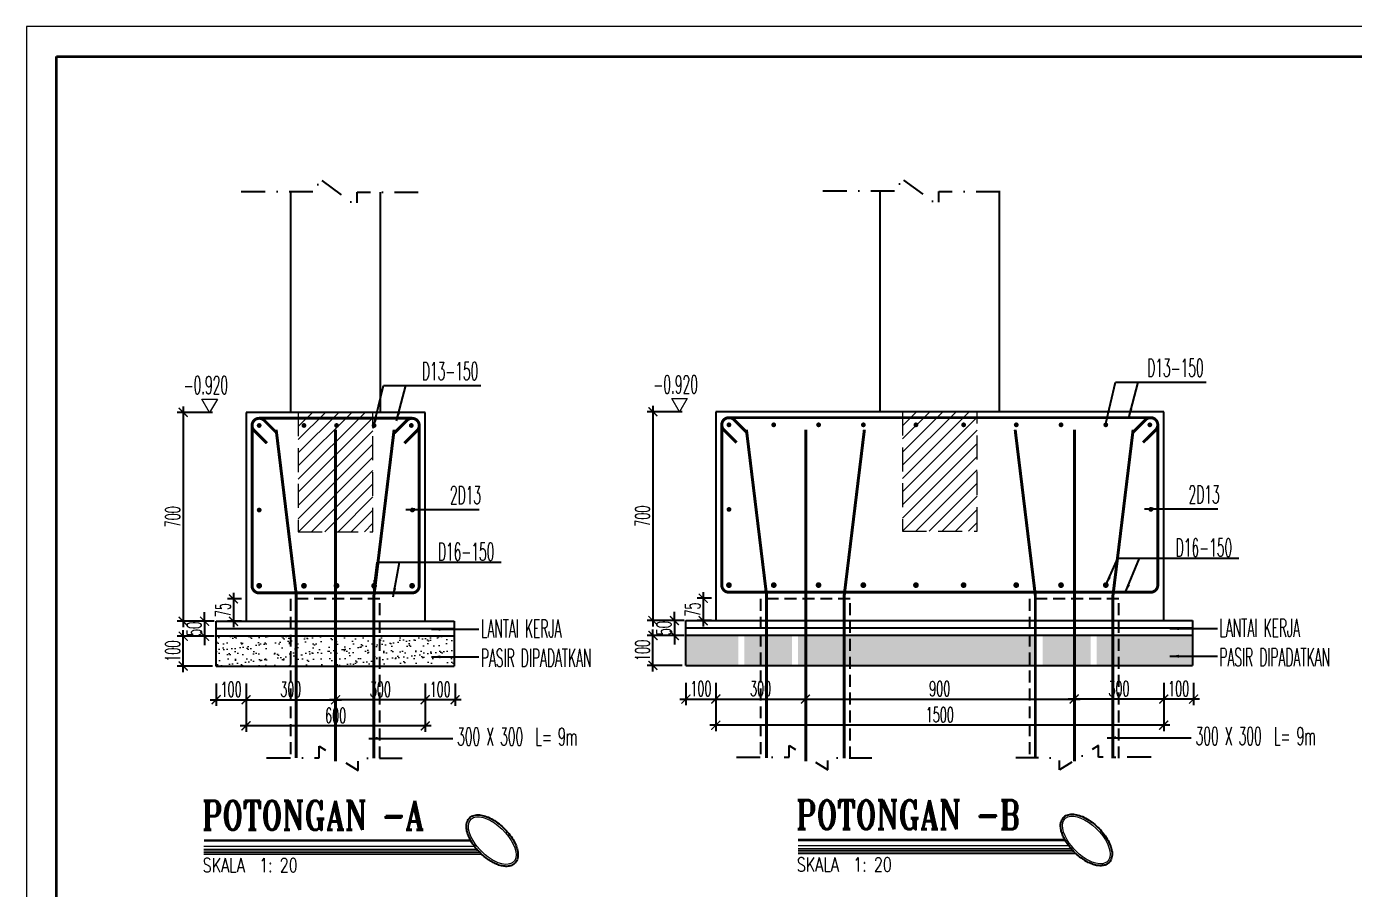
# Model space of a CAD drawing. Header units: inches. Extents: x 266054 to 836293, y -258454 to -102650.
# Drawn here: x 310451 to 332669, y -180482 to -166042 of the extents above; entities that cross this region are included whole.
import ezdxf
from ezdxf.enums import TextEntityAlignment as Align

# ---------------------------------------------------------------- set-up
doc = ezdxf.new("R2010")
doc.units = ezdxf.units.IN
doc.header["$LTSCALE"] = 800
doc.header["$MEASUREMENT"] = 0
doc.linetypes.add('DASHDOT', pattern=[1, 0.5, -0.25, 0, -0.25])
doc.linetypes.add('HIDDEN', pattern=[0.375, 0.25, -0.125])
for name, color, linetype, lineweight in [('BESI', 1, 'Continuous', 13), ('DM', 8, 'Continuous', 5), ('GRS KOP', 1, 'Continuous', 35), ('hacht', 8, 'Continuous', 5), ('HATCH', 8, 'Continuous', 9), ('kop', 7, 'Continuous', 20), ('TX1', 7, 'Continuous', 0)]:
    doc.layers.add(name, color=color, linetype=linetype, lineweight=lineweight)
for name, color, linetype in [('HAT', 8, 'Continuous'), ('kolom', 5, 'Continuous'), ('LOGO', 7, 'Continuous'), ('NOTASI', 230, 'Continuous'), ('pancang', 6, 'Continuous'), ('pondasi', 7, 'Continuous'), ('POT', 15, 'DASHDOT'), ('sloop', 4, 'Continuous'), ('TEXT', 4, 'Continuous'), ('TXT', 7, 'Continuous')]:
    doc.layers.add(name, color=color, linetype=linetype)
doc.styles.add('BARU', font='arial.ttf')
doc.styles.add('ROMAND', font='romant.shx', dxfattribs={"width": 0.75, "height": 300})
doc.styles.add('ROMANS', font='romans.shx', dxfattribs={"width": 0.8, "height": 0.25})
doc.styles.add('ROMANTIC', font='romans.shx', dxfattribs={"width": 0.55, "height": 250})
doc.styles.get("Standard").update_dxf_attribs({"font": 'romans.shx'})
doc.linetypes.add('BATTING', pattern='A,0.0001,-0.1,[134,ltypeshp.shx,S=0.1,R=0,X=-0.1,Y=0],-0.2,[134,ltypeshp.shx,S=0.1,R=180,X=0.1,Y=0],-0.1', length=0.4001)
doc.dimstyles.new('100', dxfattribs={"dimtxt": 350, "dimasz": 150, "dimexe": 100, "dimexo": 100, "dimgap": 50, "dimtad": 1, "dimdec": 0, "dimrnd": 1, "dimtxsty": 'ROMANTIC', "dimblk": 'ARCHTICK', "dimcen": 25, "dimdle": 100, "dimclrd": 16, "dimclre": 16, "dimclrt": 7, "dimadec": 0, "dimazin": 2, "dimtfac": 1, "dimtdec": 0, "dimtix": 1, "dimtmove": 0, "dimatfit": 3, "dimfxl": 0, "dimarcsym": 0})

# ---------------------------------------------------------------- blocks, each defined once
blk = doc.blocks.new('kop')
at = {"layer": 'GRS KOP'}
blk.add_lwpolyline([(1, 54), (83, 54), (83, 1), (1, 1)], close=True, dxfattribs=at)
at = {"layer": 'kop', "color": 7}
for p, q in [((84, 55), (0, 55)), ((0, 55), (0, 0))]:
    blk.add_line(p, q, dxfattribs=at)
at = {"layer": 'kop', "style": 'BARU', "flags": 4}
for p, height in [((73.8, 5.4), 0.35), ((80.303, 5.382), 0.25), ((73.8, 4.9), 0.35), ((80.303, 4.882), 0.25), ((73.8, 4.4), 0.35), ((80.303, 4.382), 0.25)]:
    blk.add_attdef('-', p, '', height=height, dxfattribs=at)
at = {"layer": 'kop', "flags": 4}
for tag, p in [('AR-00', (78.057, 2.648)), ('00', (81.238, 2.647))]:
    blk.add_attdef(tag, text='', height=0.35, dxfattribs=at).set_placement(p, align=Align.MIDDLE)
blk = doc.blocks.new('_ArchTick')
at = {"layer": 'LOGO', "color": 0, "const_width": 0.15}
blk.add_lwpolyline([(-0.5, -0.5), (0.5, 0.5)], dxfattribs=at)
blk = doc.blocks.new('*D15')
at = {"layer": 'Defpoints', "color": 0}
for p in [(321529, -172495), (320940, -175995), (321529, -175995)]:
    blk.add_point(p, dxfattribs=at)
at = {"layer": 'DM', "color": 16, "lineweight": -2}
for p, q in [((320940, -172395), (320940, -176095)), ((321429, -172495), (320840, -172495)), ((321429, -175995), (320840, -175995))]:
    blk.add_line(p, q, dxfattribs=at)
at = {"layer": 'DM', "color": 16, "lineweight": -2, "xscale": 150, "yscale": 150, "zscale": 150}
for p, rotation in [((320940, -172495), 90), ((320940, -175995), 270)]:
    blk.add_blockref('_ArchTick', p, dxfattribs=dict(at, rotation=rotation))
at = {"layer": 'DM', "color": 7, "insert": (320765, -174245), "char_height": 250, "attachment_point": 5, "rotation": 90, "style": 'ROMANTIC'}
blk.add_mtext('700', dxfattribs=at)
blk = doc.blocks.new('*D16')
at = {"layer": 'Defpoints', "color": 0}
for p in [(321992, -176935), (323492, -176935), (323492, -177309, 0)]:
    blk.add_point(p, dxfattribs=at)
at = {"layer": 'DM', "color": 16, "lineweight": -2}
for p, q in [((321992, -177035, 0), (321992, -177409, 0)), ((323492, -177035, 0), (323492, -177409, 0)), ((321892, -177309, 0), (323592, -177309, 0))]:
    blk.add_line(p, q, dxfattribs=at)
at = {"layer": 'DM', "color": 16, "lineweight": -2, "xscale": 150, "yscale": 150, "zscale": 150, "rotation": 180}
blk.add_blockref('_ArchTick', (321992, -177309, 0), dxfattribs=at)
at = {"layer": 'DM', "color": 16, "lineweight": -2, "xscale": 150, "yscale": 150, "zscale": 150}
blk.add_blockref('_ArchTick', (323492, -177309, 0), dxfattribs=at)
at = {"layer": 'DM', "color": 7, "insert": (322742, -177134, 0), "char_height": 250, "attachment_point": 5, "style": 'ROMANTIC'}
blk.add_mtext('300', dxfattribs=at)
blk = doc.blocks.new('*D17')
at = {"layer": 'Defpoints', "color": 0}
for p in [(321992, -177253), (329492, -177253), (321992, -177747)]:
    blk.add_point(p, dxfattribs=at)
at = {"layer": 'DM', "color": 16, "lineweight": -2}
for p, q in [((321992, -177353), (321992, -177847)), ((329492, -177353), (329492, -177847)), ((329592, -177747), (321892, -177747))]:
    blk.add_line(p, q, dxfattribs=at)
at = {"layer": 'DM', "color": 16, "lineweight": -2, "xscale": 150, "yscale": 150, "zscale": 150, "rotation": 180}
blk.add_blockref('_ArchTick', (321992, -177747), dxfattribs=at)
at = {"layer": 'DM', "color": 16, "lineweight": -2, "xscale": 150, "yscale": 150, "zscale": 150}
blk.add_blockref('_ArchTick', (329492, -177747), dxfattribs=at)
at = {"layer": 'DM', "color": 7, "insert": (325742, -177572), "char_height": 250, "attachment_point": 5, "style": 'ROMANTIC'}
blk.add_mtext('1500', dxfattribs=at)
blk = doc.blocks.new('*D18')
at = {"layer": 'Defpoints', "color": 0}
for p in [(321492, -176935), (321992, -176935), (321992, -177309)]:
    blk.add_point(p, dxfattribs=at)
at = {"layer": 'DM', "color": 16, "lineweight": -2}
for p, q in [((321492, -177035), (321492, -177409)), ((321992, -177035), (321992, -177409)), ((321392, -177309), (322092, -177309))]:
    blk.add_line(p, q, dxfattribs=at)
at = {"layer": 'DM', "color": 16, "lineweight": -2, "xscale": 150, "yscale": 150, "zscale": 150, "rotation": 180}
blk.add_blockref('_ArchTick', (321492, -177309), dxfattribs=at)
at = {"layer": 'DM', "color": 16, "lineweight": -2, "xscale": 150, "yscale": 150, "zscale": 150}
blk.add_blockref('_ArchTick', (321992, -177309), dxfattribs=at)
at = {"layer": 'DM', "color": 7, "insert": (321742, -177134), "char_height": 250, "attachment_point": 5, "style": 'ROMANTIC'}
blk.add_mtext('100', dxfattribs=at)
blk = doc.blocks.new('*D19')
at = {"layer": 'Defpoints', "color": 0}
for p in [(321560, -175995), (321298, -176245), (321560, -176245)]:
    blk.add_point(p, dxfattribs=at)
at = {"layer": 'DM', "color": 16, "lineweight": -2}
for p, q in [((321298, -175995), (321298, -175845)), ((321460, -175995), (321198, -175995)), ((321298, -175995), (321298, -176245)), ((321460, -176245), (321198, -176245)), ((321298, -176245), (321298, -176395))]:
    blk.add_line(p, q, dxfattribs=at)
at = {"layer": 'DM', "color": 16, "lineweight": -2, "xscale": 150, "yscale": 150, "zscale": 150}
for p, rotation in [((321298, -175995), 270), ((321298, -176245), 90)]:
    blk.add_blockref('_ArchTick', p, dxfattribs=dict(at, rotation=rotation))
at = {"layer": 'DM', "color": 7, "insert": (321123, -176120), "char_height": 250, "attachment_point": 5, "rotation": 90, "style": 'ROMANTIC'}
blk.add_mtext('50', dxfattribs=at)
blk = doc.blocks.new('*D20')
at = {"layer": 'Defpoints', "color": 0}
for p in [(320940, -176245), (321529, -176245), (321529, -176745)]:
    blk.add_point(p, dxfattribs=at)
at = {"layer": 'DM', "color": 16, "lineweight": -2}
for p, q in [((320940, -176845), (320940, -176145)), ((321429, -176245), (320840, -176245)), ((321429, -176745), (320840, -176745))]:
    blk.add_line(p, q, dxfattribs=at)
at = {"layer": 'DM', "color": 16, "lineweight": -2, "xscale": 150, "yscale": 150, "zscale": 150}
for p, rotation in [((320940, -176245), 90), ((320940, -176745), 270)]:
    blk.add_blockref('_ArchTick', p, dxfattribs=dict(at, rotation=rotation))
at = {"layer": 'DM', "color": 7, "insert": (320765, -176495), "char_height": 250, "attachment_point": 5, "rotation": 90, "style": 'ROMANTIC'}
blk.add_mtext('100', dxfattribs=at)
blk = doc.blocks.new('*D21')
at = {"layer": 'Defpoints', "color": 0}
for p in [(322018, -175620, -7874), (321781, -175995), (322018, -175995, -7874)]:
    blk.add_point(p, dxfattribs=at)
at = {"layer": 'DM', "color": 16, "lineweight": -2}
for p, q in [((321781, -175520), (321781, -176095)), ((321918, -175620), (321681, -175620)), ((321918, -175995), (321681, -175995))]:
    blk.add_line(p, q, dxfattribs=at)
at = {"layer": 'DM', "color": 16, "lineweight": -2, "xscale": 150, "yscale": 150, "zscale": 150}
for p, rotation in [((321781, -175620), 90), ((321781, -175995), 270)]:
    blk.add_blockref('_ArchTick', p, dxfattribs=dict(at, rotation=rotation))
at = {"layer": 'DM', "color": 7, "insert": (321606, -175808), "char_height": 250, "attachment_point": 5, "rotation": 90, "style": 'ROMANTIC'}
blk.add_mtext('75', dxfattribs=at)
blk = doc.blocks.new('*D22')
at = {"layer": 'Defpoints', "color": 0}
for p in [(323492, -176935, 0), (327992, -176935), (327992, -177309)]:
    blk.add_point(p, dxfattribs=at)
at = {"layer": 'DM', "color": 16, "lineweight": -2}
for p, q in [((323492, -177035), (323492, -177409)), ((327992, -177035), (327992, -177409)), ((323392, -177309), (328092, -177309))]:
    blk.add_line(p, q, dxfattribs=at)
at = {"layer": 'DM', "color": 16, "lineweight": -2, "xscale": 150, "yscale": 150, "zscale": 150, "rotation": 180}
blk.add_blockref('_ArchTick', (323492, -177309), dxfattribs=at)
at = {"layer": 'DM', "color": 16, "lineweight": -2, "xscale": 150, "yscale": 150, "zscale": 150}
blk.add_blockref('_ArchTick', (327992, -177309), dxfattribs=at)
at = {"layer": 'DM', "color": 7, "insert": (325742, -177134), "char_height": 250, "attachment_point": 5, "style": 'ROMANTIC'}
blk.add_mtext('900', dxfattribs=at)
blk = doc.blocks.new('*D23')
at = {"layer": 'Defpoints', "color": 0}
for p in [(327992, -176935), (329492, -176935), (327992, -177309)]:
    blk.add_point(p, dxfattribs=at)
at = {"layer": 'DM', "color": 16, "lineweight": -2}
for p, q in [((327992, -177035), (327992, -177409)), ((329492, -177035), (329492, -177409)), ((329592, -177309), (327892, -177309))]:
    blk.add_line(p, q, dxfattribs=at)
at = {"layer": 'DM', "color": 16, "lineweight": -2, "xscale": 150, "yscale": 150, "zscale": 150, "rotation": 180}
blk.add_blockref('_ArchTick', (327992, -177309), dxfattribs=at)
at = {"layer": 'DM', "color": 16, "lineweight": -2, "xscale": 150, "yscale": 150, "zscale": 150}
blk.add_blockref('_ArchTick', (329492, -177309), dxfattribs=at)
at = {"layer": 'DM', "color": 7, "insert": (328742, -177134), "char_height": 250, "attachment_point": 5, "style": 'ROMANTIC'}
blk.add_mtext('300', dxfattribs=at)
blk = doc.blocks.new('*D24')
at = {"layer": 'Defpoints', "color": 0}
for p in [(329492, -176935), (329992, -176935), (329492, -177309)]:
    blk.add_point(p, dxfattribs=at)
at = {"layer": 'DM', "color": 16, "lineweight": -2}
for p, q in [((329492, -177035), (329492, -177409)), ((329992, -177035), (329992, -177409)), ((330092, -177309), (329392, -177309))]:
    blk.add_line(p, q, dxfattribs=at)
at = {"layer": 'DM', "color": 16, "lineweight": -2, "xscale": 150, "yscale": 150, "zscale": 150, "rotation": 180}
blk.add_blockref('_ArchTick', (329492, -177309), dxfattribs=at)
at = {"layer": 'DM', "color": 16, "lineweight": -2, "xscale": 150, "yscale": 150, "zscale": 150}
blk.add_blockref('_ArchTick', (329992, -177309), dxfattribs=at)
at = {"layer": 'DM', "color": 7, "insert": (329742, -177134), "char_height": 250, "attachment_point": 5, "style": 'ROMANTIC'}
blk.add_mtext('100', dxfattribs=at)
blk = doc.blocks.new('*D31')
at = {"layer": 'Defpoints', "color": 0}
for p in [(313662, -172506), (313074, -176006), (313662, -176006)]:
    blk.add_point(p, dxfattribs=at)
at = {"layer": 'DM', "color": 16, "lineweight": -2}
for p, q in [((313074, -172406), (313074, -176106)), ((313562, -172506), (312974, -172506)), ((313562, -176006), (312974, -176006))]:
    blk.add_line(p, q, dxfattribs=at)
at = {"layer": 'DM', "color": 16, "lineweight": -2, "xscale": 150, "yscale": 150, "zscale": 150}
for p, rotation in [((313074, -172506), 90), ((313074, -176006), 270)]:
    blk.add_blockref('_ArchTick', p, dxfattribs=dict(at, rotation=rotation))
at = {"layer": 'DM', "color": 7, "insert": (312899, -174256), "char_height": 250, "attachment_point": 5, "rotation": 90, "style": 'ROMANTIC'}
blk.add_mtext('700', dxfattribs=at)
blk = doc.blocks.new('*D32')
at = {"layer": 'Defpoints', "color": 0}
for p in [(314126, -176946), (315626, -176946), (315626, -177320)]:
    blk.add_point(p, dxfattribs=at)
at = {"layer": 'DM', "color": 16, "lineweight": -2}
for p, q in [((314126, -177046), (314126, -177420)), ((315626, -177046), (315626, -177420)), ((314026, -177320), (315726, -177320))]:
    blk.add_line(p, q, dxfattribs=at)
at = {"layer": 'DM', "color": 16, "lineweight": -2, "xscale": 150, "yscale": 150, "zscale": 150, "rotation": 180}
blk.add_blockref('_ArchTick', (314126, -177320), dxfattribs=at)
at = {"layer": 'DM', "color": 16, "lineweight": -2, "xscale": 150, "yscale": 150, "zscale": 150}
blk.add_blockref('_ArchTick', (315626, -177320), dxfattribs=at)
at = {"layer": 'DM', "color": 7, "insert": (314876, -177145), "char_height": 250, "attachment_point": 5, "style": 'ROMANTIC'}
blk.add_mtext('300', dxfattribs=at)
blk = doc.blocks.new('*D33')
at = {"layer": 'Defpoints', "color": 0}
for p in [(314126, -177264), (317126, -177264), (314126, -177758)]:
    blk.add_point(p, dxfattribs=at)
at = {"layer": 'DM', "color": 16, "lineweight": -2}
for p, q in [((314126, -177364), (314126, -177858)), ((317126, -177364), (317126, -177858)), ((317226, -177758), (314026, -177758))]:
    blk.add_line(p, q, dxfattribs=at)
at = {"layer": 'DM', "color": 16, "lineweight": -2, "xscale": 150, "yscale": 150, "zscale": 150, "rotation": 180}
blk.add_blockref('_ArchTick', (314126, -177758), dxfattribs=at)
at = {"layer": 'DM', "color": 16, "lineweight": -2, "xscale": 150, "yscale": 150, "zscale": 150}
blk.add_blockref('_ArchTick', (317126, -177758), dxfattribs=at)
at = {"layer": 'DM', "color": 7, "insert": (315626, -177583), "char_height": 250, "attachment_point": 5, "style": 'ROMANTIC'}
blk.add_mtext('600', dxfattribs=at)
blk = doc.blocks.new('*D34')
at = {"layer": 'Defpoints', "color": 0}
for p in [(313626, -176946), (314126, -176946), (314126, -177320)]:
    blk.add_point(p, dxfattribs=at)
at = {"layer": 'DM', "color": 16, "lineweight": -2}
for p, q in [((313626, -177046), (313626, -177420)), ((314126, -177046), (314126, -177420)), ((313526, -177320), (314226, -177320))]:
    blk.add_line(p, q, dxfattribs=at)
at = {"layer": 'DM', "color": 16, "lineweight": -2, "xscale": 150, "yscale": 150, "zscale": 150, "rotation": 180}
blk.add_blockref('_ArchTick', (313626, -177320), dxfattribs=at)
at = {"layer": 'DM', "color": 16, "lineweight": -2, "xscale": 150, "yscale": 150, "zscale": 150}
blk.add_blockref('_ArchTick', (314126, -177320), dxfattribs=at)
at = {"layer": 'DM', "color": 7, "insert": (313876, -177145), "char_height": 250, "attachment_point": 5, "style": 'ROMANTIC'}
blk.add_mtext('100', dxfattribs=at)
blk = doc.blocks.new('*D35')
at = {"layer": 'Defpoints', "color": 0}
for p in [(313693, -176006), (313432, -176256), (313693, -176256)]:
    blk.add_point(p, dxfattribs=at)
at = {"layer": 'DM', "color": 16, "lineweight": -2}
for p, q in [((313432, -176006), (313432, -175856)), ((313593, -176006), (313332, -176006)), ((313432, -176006), (313432, -176256)), ((313593, -176256), (313332, -176256)), ((313432, -176256), (313432, -176406))]:
    blk.add_line(p, q, dxfattribs=at)
at = {"layer": 'DM', "color": 16, "lineweight": -2, "xscale": 150, "yscale": 150, "zscale": 150}
for p, rotation in [((313432, -176006), 270), ((313432, -176256), 90)]:
    blk.add_blockref('_ArchTick', p, dxfattribs=dict(at, rotation=rotation))
at = {"layer": 'DM', "color": 7, "insert": (313257, -176131), "char_height": 250, "attachment_point": 5, "rotation": 90, "style": 'ROMANTIC'}
blk.add_mtext('50', dxfattribs=at)
blk = doc.blocks.new('*D36')
at = {"layer": 'Defpoints', "color": 0}
for p in [(313074, -176256), (313662, -176256), (313662, -176756)]:
    blk.add_point(p, dxfattribs=at)
at = {"layer": 'DM', "color": 16, "lineweight": -2}
for p, q in [((313074, -176856), (313074, -176156)), ((313562, -176256), (312974, -176256)), ((313562, -176756), (312974, -176756))]:
    blk.add_line(p, q, dxfattribs=at)
at = {"layer": 'DM', "color": 16, "lineweight": -2, "xscale": 150, "yscale": 150, "zscale": 150}
for p, rotation in [((313074, -176256), 90), ((313074, -176756), 270)]:
    blk.add_blockref('_ArchTick', p, dxfattribs=dict(at, rotation=rotation))
at = {"layer": 'DM', "color": 7, "insert": (312899, -176506), "char_height": 250, "attachment_point": 5, "rotation": 90, "style": 'ROMANTIC'}
blk.add_mtext('100', dxfattribs=at)
blk = doc.blocks.new('*D37')
at = {"layer": 'Defpoints', "color": 0}
for p in [(314152, -175631, -7874), (313915, -176006), (314152, -176006, -7874)]:
    blk.add_point(p, dxfattribs=at)
at = {"layer": 'DM', "color": 16, "lineweight": -2}
for p, q in [((314052, -175631), (313815, -175631)), ((313915, -175531), (313915, -176106)), ((314052, -176006), (313815, -176006))]:
    blk.add_line(p, q, dxfattribs=at)
at = {"layer": 'DM', "color": 16, "lineweight": -2, "xscale": 150, "yscale": 150, "zscale": 150}
for p, rotation in [((313915, -175631), 90), ((313915, -176006), 270)]:
    blk.add_blockref('_ArchTick', p, dxfattribs=dict(at, rotation=rotation))
at = {"layer": 'DM', "color": 7, "insert": (313740, -175818), "char_height": 250, "attachment_point": 5, "rotation": 90, "style": 'ROMANTIC'}
blk.add_mtext('75', dxfattribs=at)
blk = doc.blocks.new('*D38')
at = {"layer": 'Defpoints', "color": 0}
for p in [(315626, -176946), (317126, -176946), (315626, -177320)]:
    blk.add_point(p, dxfattribs=at)
at = {"layer": 'DM', "color": 16, "lineweight": -2}
for p, q in [((315626, -177046), (315626, -177420)), ((317126, -177046), (317126, -177420)), ((317226, -177320), (315526, -177320))]:
    blk.add_line(p, q, dxfattribs=at)
at = {"layer": 'DM', "color": 16, "lineweight": -2, "xscale": 150, "yscale": 150, "zscale": 150, "rotation": 180}
blk.add_blockref('_ArchTick', (315626, -177320), dxfattribs=at)
at = {"layer": 'DM', "color": 16, "lineweight": -2, "xscale": 150, "yscale": 150, "zscale": 150}
blk.add_blockref('_ArchTick', (317126, -177320), dxfattribs=at)
at = {"layer": 'DM', "color": 7, "insert": (316376, -177145), "char_height": 250, "attachment_point": 5, "style": 'ROMANTIC'}
blk.add_mtext('300', dxfattribs=at)
blk = doc.blocks.new('*D39')
at = {"layer": 'Defpoints', "color": 0}
for p in [(317126, -176946), (317626, -176946), (317126, -177320)]:
    blk.add_point(p, dxfattribs=at)
at = {"layer": 'DM', "color": 16, "lineweight": -2}
for p, q in [((317126, -177046), (317126, -177420)), ((317626, -177046), (317626, -177420)), ((317726, -177320), (317026, -177320))]:
    blk.add_line(p, q, dxfattribs=at)
at = {"layer": 'DM', "color": 16, "lineweight": -2, "xscale": 150, "yscale": 150, "zscale": 150, "rotation": 180}
blk.add_blockref('_ArchTick', (317126, -177320), dxfattribs=at)
at = {"layer": 'DM', "color": 16, "lineweight": -2, "xscale": 150, "yscale": 150, "zscale": 150}
blk.add_blockref('_ArchTick', (317626, -177320), dxfattribs=at)
at = {"layer": 'DM', "color": 7, "insert": (317376, -177145), "char_height": 250, "attachment_point": 5, "style": 'ROMANTIC'}
blk.add_mtext('100', dxfattribs=at)

msp = doc.modelspace()

# ---------------------------------------------------------------- hatches: boundary and pattern name
at = {"layer": 'DM'}
h = msp.add_hatch(dxfattribs=at)
h.set_pattern_fill('AR-SAND', color=256, scale=100, style=0)
h.set_pattern_definition([(37.5, (317492.6, -176505.87), (-6.2993, 192.6824), [0, -152, 0, -170, 0, -162.5]), (7.5, (317492.6, -176505.87), (176.978, 282.215), [0, -82, 0, -137, 0, -52.5]), (327.5, (317369.6, -176505.87), (311.414, 0.566), [0, -50, 0, -180, 0, -235]), (317.5, (317369.6, -176505.87), (300.613, 87.768), [0, -25, 0, -118, 0, -135])])
h.paths.add_polyline_path([(314601.2, -176755.9), (315001.2, -176755.9), (315001.2, -176255.9), (314601.2, -176255.9)])
h.paths.add_polyline_path([(315001.2, -176755.9), (315401.2, -176755.9), (315401.2, -176255.9), (315001.2, -176255.9)])
h.paths.add_polyline_path([(313626.2, -176255.9), (313626.2, -176755.9), (314501.2, -176755.9), (314501.2, -176255.9)])
h.paths.add_polyline_path([(317609, -176755.9), (317609, -176255.9), (315501.2, -176255.9), (315501.2, -176755.9)])
h = msp.add_hatch(dxfattribs=at)
h.set_pattern_fill('AR-SAND', color=256, scale=100, style=0)
h.set_pattern_definition([(37.5, (325358.78, -176495.03), (-6.2993, 192.6824), [0, -152, 0, -170, 0, -162.5]), (7.5, (325358.78, -176495.03), (176.978, 282.215), [0, -82, 0, -137, 0, -52.5]), (327.5, (325235.78, -176495.03), (311.414, 0.566), [0, -50, 0, -180, 0, -235]), (317.5, (325235.78, -176495.03), (300.613, 87.768), [0, -25, 0, -118, 0, -135])])
h.paths.add_polyline_path([(322467.4, -176745), (322867.4, -176745), (322867.4, -176245), (322467.4, -176245)])
h.paths.add_polyline_path([(322867.4, -176745), (323267.4, -176745), (323267.4, -176245), (322867.4, -176245)])
h.paths.add_polyline_path([(323367.4, -176245), (323367.4, -176745), (327367.4, -176745), (327367.4, -176245)])
h.paths.add_polyline_path([(327467.4, -176745), (327867.4, -176745), (327867.4, -176245), (327467.4, -176245)])
h.paths.add_polyline_path([(327867.4, -176745), (328267.4, -176745), (328267.4, -176245), (327867.4, -176245)])
h.paths.add_polyline_path([(321492.4, -176245), (321492.4, -176745), (322367.4, -176745), (322367.4, -176245)])
h.paths.add_polyline_path([(329975.2, -176745), (329975.2, -176245), (328367.4, -176245), (328367.4, -176745)])
at = {"layer": 'hacht', "ltscale": 5}
h = msp.add_hatch(dxfattribs=at)
h.set_pattern_fill('ANSI31', color=256, scale=1250, style=0)
h.set_pattern_definition([(45, (-43166.83, -31293.8), (-110.485435, 110.485435), [])])
h.paths.add_polyline_path([(316251.2, -172505.9), (315001.2, -172505.9), (315001.2, -174505.9), (316251.2, -174505.9)])
h = msp.add_hatch(dxfattribs=at)
h.set_pattern_fill('ANSI31', color=256, scale=1250, style=0)
h.set_pattern_definition([(45, (-33050.66, -31282.96), (-110.485435, 110.485435), [])])
h.paths.add_polyline_path([(326367.4, -172495), (325117.4, -172495), (325117.4, -174495), (326367.4, -174495)])

# ---------------------------------------------------------------- linework, layer by layer
at = {"ltscale": 100, "const_width": 40.5, "elevation": 0}
msp.add_lwpolyline([(313422.1, -179680.4), (317890.2, -179680.4)], dxfattribs=at)
at = {"ltscale": 100, "const_width": 40.5}
msp.add_lwpolyline([(323370.6, -179669.6), (327838.7, -179669.6)], dxfattribs=at)
at = {"layer": 'BESI', "const_width": 50}
for points in [[(316609.2, -172853.2), (316821.3, -172641, -0.6681786), (317026.2, -172725.9), (317026.2, -175410.9, -0.4142136), (316906.2, -175530.9), (314346.2, -175530.9, -0.4142136), (314226.2, -175410.9), (314226.2, -172725.9, -0.6681786), (314431, -172641), (314643.2, -172853.2)], [(314473.5, -173022.9), (314261.3, -172810.7, -0.6681786), (314346.2, -172605.9), (316906.2, -172605.9, -0.6681786), (316991, -172810.7), (316778.9, -173022.9)]]:
    msp.add_lwpolyline(points, format="xyb", dxfattribs=at)
at = {"layer": 'BESI', "const_width": 50, "elevation": 0}
for points in [[(328975.4, -172842.3), (329187.5, -172630.2, -0.6681786), (329392.4, -172715), (329392.4, -175400, -0.4142136), (329272.4, -175520), (322212.4, -175520, -0.4142136), (322092.4, -175400), (322092.4, -172715, -0.6681786), (322297.2, -172630.2), (322509.3, -172842.3)], [(322339.6, -173012), (322127.5, -172799.9, -0.6681786), (322212.4, -172595), (329272.4, -172595, -0.6681786), (329357.2, -172799.9), (329145.1, -173012)]]:
    msp.add_lwpolyline(points, format="xyb", dxfattribs=at)
at = {"layer": 'BESI'}
for points, const_width in [([(314326.2, -172725.9, 1), (314366.2, -172725.9, 1)], 40), ([(314326.2, -172725.9, -1), (314366.2, -172725.9, -1)], 40), ([(314326.2, -172725.9, -1), (314366.2, -172725.9, -1)], 40), ([(315076.2, -172725.9, -1), (315116.2, -172725.9, -1)], 40), ([(315621.5, -172725.9, -1), (315661.5, -172725.9, -1)], 40), ([(316250.6, -172725.9, -1), (316290.6, -172725.9, -1)], 40), ([(316873.3, -172725.9, -1), (316913.3, -172725.9, -1)], 40), ([(314326.2, -174142.8, 1), (314366.2, -174142.8, 1)], 40), ([(314322.2, -175410.9, 1), (314370.2, -175410.9, 1)], 48), ([(315072.2, -175410.9, 1), (315120.2, -175410.9, 1)], 48), ([(315617.5, -175410.9, 1), (315665.5, -175410.9, 1)], 48), ([(316246.6, -175410.9, 1), (316294.6, -175410.9, 1)], 48), ([(316930.2, -175410.9, -1), (316882.2, -175410.9, -1)], 48)]:
    msp.add_lwpolyline(points, format="xyb", close=True, dxfattribs=dict(at, const_width=const_width))
at = {"layer": 'BESI', "const_width": 50}
for points, elevation in [([(314968, -178293.7), (314968, -175571.7), (314630.2, -172796.1)], 7874.3), ([(315626.2, -178077.6), (315626.2, -172796.1)], 0), ([(315626.2, -178352.1), (315626.2, -172799)], 0), ([(316268, -178301.6), (316268, -175571.7), (316605.7, -172796.1)], 7874.3), ([(322842.4, -178293.7), (322842.4, -175571.7), (322504.6, -172796.1)], 7874.3), ([(323500.6, -178077.6), (323500.6, -172796.1)], 0), ([(323500.6, -178352.1), (323500.6, -172799)], 0), ([(324142.4, -178301.6), (324142.4, -175571.7), (324480.1, -172796.1)], 7874.3), ([(327342.4, -178293.7), (327342.4, -175571.7), (327004.6, -172796.1)], 7874.3), ([(328000.6, -178077.6), (328000.6, -172796.1)], 0), ([(328000.6, -178352.1), (328000.6, -172799)], 0), ([(328642.4, -178301.6), (328642.4, -175571.7), (328980.1, -172796.1)], 7874.3)]:
    msp.add_lwpolyline(points, dxfattribs=dict(at, elevation=elevation))
at = {"layer": 'BESI', "elevation": 0}
for points, const_width in [([(322192.4, -172715, 1), (322232.4, -172715, 1)], 40), ([(322192.4, -172715, -1), (322232.4, -172715, -1)], 40), ([(322192.4, -172715, -1), (322232.4, -172715, -1)], 40), ([(322942.4, -172715, -1), (322982.4, -172715, -1)], 40), ([(323692.4, -172715, -1), (323732.4, -172715, -1)], 40), ([(324442.4, -172715, -1), (324482.4, -172715, -1)], 40), ([(325323.2, -172715, -1), (325363.2, -172715, -1)], 40), ([(326161.5, -172715, 1), (326121.5, -172715, 1)], 40), ([(327042.4, -172715, 1), (327002.4, -172715, 1)], 40), ([(327792.4, -172715, 1), (327752.4, -172715, 1)], 40), ([(328542.4, -172715, 1), (328502.4, -172715, 1)], 40), ([(329239.4, -172715, -1), (329279.4, -172715, -1)], 40), ([(316930.1, -174142.8, -1), (316890.1, -174142.8, -1)], 40), ([(322192.4, -174132, 1), (322232.4, -174132, 1)], 40), ([(329296.3, -174132, -1), (329256.3, -174132, -1)], 40), ([(322188.4, -175400, 1), (322236.4, -175400, 1)], 48), ([(322938.4, -175400, 1), (322986.4, -175400, 1)], 48), ([(323688.4, -175400, 1), (323736.4, -175400, 1)], 48), ([(324438.4, -175400, 1), (324486.4, -175400, 1)], 48), ([(325319.2, -175400, 1), (325367.2, -175400, 1)], 48), ([(326165.5, -175400, -1), (326117.5, -175400, -1)], 48), ([(327046.4, -175400, -1), (326998.4, -175400, -1)], 48), ([(327796.4, -175400, -1), (327748.4, -175400, -1)], 48), ([(328546.4, -175400, -1), (328498.4, -175400, -1)], 48)]:
    msp.add_lwpolyline(points, format="xyb", close=True, dxfattribs=dict(at, const_width=const_width))
at = {"layer": 'DM', "elevation": 0}
for points in [[(313517, -172505.9), (313388.1, -172282.7), (313645.8, -172282.7)], [(321383.1, -172495), (321254.3, -172271.8), (321512, -172271.8)]]:
    msp.add_lwpolyline(points, close=True, dxfattribs=at)
at = {"layer": 'hacht', "ltscale": 2}
for p, q in [((313422.1, -179771.7), (317949.8, -179771.7)), ((313422.1, -179825.7), (317993, -179825.7)), ((313422.1, -179852.7), (318017, -179852.7)), ((313422.1, -179879.7), (318042.9, -179879.7)), ((313422.1, -179906.7), (318070.7, -179906.7)), ((323370.6, -179760.8), (327898.3, -179760.8)), ((323370.6, -179814.8), (327941.5, -179814.8)), ((323370.6, -179841.8), (327965.5, -179841.8)), ((323370.6, -179868.8), (327991.3, -179868.8)), ((323370.6, -179895.8), (328019.1, -179895.8))]:
    msp.add_line(p, q, dxfattribs=at)
at = {"layer": 'hacht', "linetype": 'HIDDEN', "ltscale": 2}
for points, elevation in [([(315001.2, -174505.9), (316251.2, -174505.9), (316251.2, -172505.9), (315001.2, -172505.9)], 0), ([(325117.4, -174495), (326367.4, -174495), (326367.4, -172495), (325117.4, -172495)], 7874.3)]:
    msp.add_lwpolyline(points, close=True, dxfattribs=dict(at, elevation=elevation))
at = {"layer": 'hacht', "ltscale": 2, "extrusion": (0, 0, -1)}
for centre, start_param, end_param in [((318248.1, -179680.4), -1.1047225, 4.1652534), ((328196.6, -179669.6), -1.1047225, 4.1652534), ((318248.1, -179680.4), 4.1652534, 5.1784628), ((328196.6, -179669.6), 4.1652534, 5.1784628)]:
    msp.add_ellipse(centre, major_axis=(-356.6, 356.6), ratio=0.5030364, start_param=start_param, end_param=end_param, dxfattribs=at)
at = {"layer": 'HAT', "linetype": 'BATTING', "ltscale": 0.4}
for p, q in [((317609, -176130.9), (313626.2, -176130.9)), ((329975.2, -176120), (321492.4, -176120))]:
    msp.add_line(p, q, dxfattribs=at)
at = {"layer": 'HATCH', "ltscale": 0.1}
for p, q in [((315626.2, -176927.6), (315626.2, -175791)), ((323500.6, -176927.6), (323500.6, -175791)), ((328000.6, -176927.6), (328000.6, -175791))]:
    msp.add_line(p, q, dxfattribs=at)
at = {"layer": 'kolom'}
for p, q in [((314876.2, -172505.9), (314876.2, -168809)), ((316376.2, -172505.9), (316376.2, -168816.9)), ((324742.4, -172495, 7874.3), (324742.4, -168798.2, 7874.3)), ((326742.4, -172495, 7874.3), (326742.4, -168806.1, 7874.3))]:
    msp.add_line(p, q, dxfattribs=at)
at = {"layer": 'NOTASI', "ltscale": 2}
for points, knots in [([(317909.4, -179712.7), (317881.6, -179665.2), (317873.7, -179649.9), (317853.4, -179607.2), (317842.7, -179579.9), (317826.5, -179526.5), (317821, -179500.5), (317815.7, -179450.5), (317816, -179426.6), (317821.5, -179389.6), (317824.9, -179375.9), (317834.4, -179349.8), (317840.6, -179337.5), (317855.5, -179315), (317864.2, -179304.7), (317884.2, -179286.6), (317895.3, -179278.8), (317919.3, -179265.9), (317932.2, -179260.8), (317959.3, -179253.3), (317973.6, -179250.9), (318003.1, -179248.5), (318018.4, -179248.6), (318065.2, -179252.2), (318098, -179259.2), (318165.5, -179281.3), (318200.2, -179296.5), (318269.9, -179334), (318304.8, -179356.4), (318372.8, -179406.8), (318406, -179435), (318468.6, -179495.5), (318498.1, -179527.8), (318551.8, -179594.7), (318575.9, -179629.3), (318617.3, -179698.9), (318634.6, -179733.8), (318661.3, -179802.3), (318670.7, -179835.8), (318679.2, -179890.8), (318680.4, -179913), (318678.3, -179950.6), (318675.9, -179966.3), (318667.9, -179996.2), (318662.3, -180010.3), (318649.1, -180034), (318642.2, -180043.9), (318632.1, -180055.2), (318629.9, -180057.6), (318627.6, -180059.9), (318620.3, -180067.2), (318612.3, -180073.8), (318595, -180085.5), (318585.8, -180090.5), (318566.3, -180098.9), (318556.1, -180102.4), (318535, -180107.7), (318524, -180109.5), (318489.7, -180113), (318465.3, -180112.2), (318414.7, -180104.9), (318388.4, -180098.5), (318334.6, -180080.5), (318307.1, -180069), (318269.1, -180049.8), (318258.6, -180044.2), (318248.1, -180038.3)], [2.0767628, 2.0767628, 2.0767628, 2.0767628, 2.1866625, 2.1866625, 2.3862146, 2.3862146, 2.5857668, 2.5857668, 2.785319, 2.785319, 2.9121138, 2.9121138, 3.0389086, 3.0389086, 3.1657034, 3.1657034, 3.2924983, 3.2924983, 3.4192931, 3.4192931, 3.5460879, 3.5460879, 3.6728828, 3.6728828, 3.9239312, 3.9239312, 4.1749796, 4.1749796, 4.426028, 4.426028, 4.6770765, 4.6770765, 4.9281249, 4.9281249, 5.1791733, 5.1791733, 5.4302217, 5.4302217, 5.6812701, 5.6812701, 5.861619, 5.861619, 6.0007077, 6.0007077, 6.1397964, 6.1397964, 6.2527106, 6.2527106, 6.2831853, 6.2831853, 6.2831853, 6.3808586, 6.3808586, 6.4785319, 6.4785319, 6.5762052, 6.5762052, 6.6738784, 6.6738784, 6.8734306, 6.8734306, 7.0729827, 7.0729827, 7.2725349, 7.2725349, 7.3480161, 7.3480161, 7.3480161, 7.3480161]), ([(327857.9, -179701.9), (327830.1, -179654.3), (327822.2, -179639.1), (327801.9, -179596.3), (327791.2, -179569), (327775, -179515.7), (327769.5, -179489.7), (327764.2, -179439.7), (327764.5, -179415.7), (327770, -179378.8), (327773.4, -179365), (327782.9, -179339), (327789.1, -179326.7), (327804, -179304.1), (327812.7, -179293.8), (327832.6, -179275.7), (327843.8, -179268), (327867.8, -179255.1), (327880.7, -179250), (327907.8, -179242.5), (327922.1, -179240.1), (327951.6, -179237.7), (327966.9, -179237.7), (328013.7, -179241.4), (328046.5, -179248.4), (328114, -179270.5), (328148.7, -179285.7), (328218.4, -179323.2), (328253.2, -179345.5), (328321.3, -179396), (328354.5, -179424.2), (328417.1, -179484.6), (328446.6, -179517), (328500.3, -179583.9), (328524.4, -179618.5), (328565.8, -179688), (328583.1, -179723), (328609.8, -179791.5), (328619.2, -179825), (328627.7, -179879.9), (328628.9, -179902.2), (328626.8, -179939.7), (328624.4, -179955.5), (328616.3, -179985.3), (328610.7, -179999.5), (328597.6, -180023.1), (328590.7, -180033), (328580.6, -180044.4), (328578.4, -180046.8), (328576.1, -180049), (328568.8, -180056.4), (328560.7, -180063), (328543.5, -180074.6), (328534.2, -180079.6), (328514.8, -180088.1), (328504.6, -180091.5), (328483.5, -180096.8), (328472.5, -180098.7), (328438.2, -180102.1), (328413.8, -180101.3), (328363.1, -180094.1), (328336.9, -180087.7), (328283.1, -180069.7), (328255.6, -180058.1), (328217.6, -180039), (328207.1, -180033.4), (328196.6, -180027.5)], [2.0767628, 2.0767628, 2.0767628, 2.0767628, 2.1866625, 2.1866625, 2.3862146, 2.3862146, 2.5857668, 2.5857668, 2.785319, 2.785319, 2.9121138, 2.9121138, 3.0389086, 3.0389086, 3.1657034, 3.1657034, 3.2924983, 3.2924983, 3.4192931, 3.4192931, 3.5460879, 3.5460879, 3.6728828, 3.6728828, 3.9239312, 3.9239312, 4.1749796, 4.1749796, 4.426028, 4.426028, 4.6770765, 4.6770765, 4.9281249, 4.9281249, 5.1791733, 5.1791733, 5.4302217, 5.4302217, 5.6812701, 5.6812701, 5.861619, 5.861619, 6.0007077, 6.0007077, 6.1397964, 6.1397964, 6.2527106, 6.2527106, 6.2831853, 6.2831853, 6.2831853, 6.3808586, 6.3808586, 6.4785319, 6.4785319, 6.5762052, 6.5762052, 6.6738784, 6.6738784, 6.8734306, 6.8734306, 7.0729827, 7.0729827, 7.2725349, 7.2725349, 7.3480161, 7.3480161, 7.3480161, 7.3480161]), ([(318248.1, -180038.3), (318209.4, -180015.1), (318203, -180011), (318169.2, -179988.5), (318142, -179968.3), (318089.4, -179924.5), (318063.8, -179901), (318015.3, -179851.6), (317992.3, -179825.7), (317949.7, -179772.5), (317930.1, -179745.2), (317911.5, -179716), (317910.5, -179714.4), (317909.4, -179712.7)], [1.14260602, 1.14260602, 1.14260602, 1.14260602, 1.18890174, 1.18890174, 1.38845389, 1.38845389, 1.58800604, 1.58800604, 1.78755819, 1.78755819, 1.98711034, 1.98711034, 1.99898545, 1.99898545, 1.99898545, 1.99898545]), ([(328196.6, -180027.5), (328157.9, -180004.2), (328151.5, -180000.1), (328117.7, -179977.7), (328090.5, -179957.4), (328037.8, -179913.7), (328012.3, -179890.2), (327963.8, -179840.8), (327940.8, -179814.9), (327898.2, -179761.7), (327878.6, -179734.4), (327860, -179705.2), (327859, -179703.5), (327857.9, -179701.9)], [1.14260602, 1.14260602, 1.14260602, 1.14260602, 1.18890174, 1.18890174, 1.38845389, 1.38845389, 1.58800604, 1.58800604, 1.78755819, 1.78755819, 1.98711034, 1.98711034, 1.99898545, 1.99898545, 1.99898545, 1.99898545])]:
    msp.add_open_spline(points, degree=3, knots=knots, dxfattribs=at)
at = {"layer": 'pancang', "linetype": 'HIDDEN'}
for p, q in [((316368, -175630.9, 7874.3), (314868, -175630.9, 7874.3)), ((314868, -175630.9, 7874.3), (314868, -178293.7, 7874.3)), ((316368, -178301.6, 7874.3), (316368, -175630.9, 7874.3)), ((324242.4, -175630.9, 7874.3), (322742.4, -175630.9, 7874.3)), ((322742.4, -175630.9, 7874.3), (322742.4, -178293.7, 7874.3)), ((324242.4, -178301.6, 7874.3), (324242.4, -175630.9, 7874.3)), ((328742.4, -175630.9, 7874.3), (327242.4, -175630.9, 7874.3)), ((327242.4, -175630.9, 7874.3), (327242.4, -178293.7, 7874.3)), ((328742.4, -178301.6, 7874.3), (328742.4, -175630.9, 7874.3))]:
    msp.add_line(p, q, dxfattribs=at)
at = {"layer": 'pondasi'}
for p, q in [((314126.2, -172505.9), (314126.2, -176005.9)), ((317126.2, -172505.9), (314126.2, -172505.9)), ((317126.2, -176005.9), (317126.2, -172505.9)), ((321992.4, -172495), (321992.4, -175995)), ((329492.4, -172495), (321992.4, -172495)), ((329492.4, -175995), (329492.4, -172495)), ((313626.2, -176005.9), (317609, -176005.9)), ((313626.2, -176755.9), (313626.2, -176005.9)), ((317609, -176005.9), (317609, -176755.9)), ((321492.4, -175995), (329975.2, -175995)), ((321492.4, -176745), (321492.4, -175995)), ((329975.2, -175995), (329975.2, -176745)), ((317609, -176255.9), (313626.2, -176255.9)), ((329975.2, -176245), (321492.4, -176245)), ((313626.2, -176755.9), (317609, -176755.9)), ((321492.4, -176745), (329975.2, -176745))]:
    msp.add_line(p, q, dxfattribs=at)
at = {"layer": 'POT', "linetype": 'DASHDOT', "flags": 128}
msp.add_lwpolyline([(314045.6, -168807.4), (315326.9, -168807.4), (315326.9, -168573.9), (315986.5, -169059.9), (315986.5, -168816.9), (317164.8, -168816.9)], dxfattribs=at)
at = {"layer": 'POT', "linetype": 'DASHDOT', "elevation": 0, "flags": 128}
for points in [[(323786.7, -168796.6), (325068.1, -168796.6), (325068.1, -168563.1), (325727.7, -169049.1), (325727.7, -168806.1), (326905.9, -168806.1)], [(314471.2, -178293.7), (315351.8, -178293.7), (315351.8, -178099.1), (316004.4, -178504.1), (316004.4, -178301.6), (316737.7, -178301.6)], [(322337.4, -178282.9), (323218, -178282.9), (323218, -178088.3), (323870.6, -178493.3), (323870.6, -178290.8), (324603.9, -178290.8)], [(329280.7, -178282.9), (328400.1, -178282.9), (328400.1, -178088.3), (327747.5, -178493.3), (327747.5, -178290.8), (327014.2, -178290.8)]]:
    msp.add_lwpolyline(points, dxfattribs=at)
at = {"layer": 'sloop', "linetype": 'HIDDEN'}
msp.add_line((325992.4, -172495), (324742.4, -172495), dxfattribs=at)

# ---------------------------------------------------------------- block references
at = {"layer": 'kop', "xscale": 500, "yscale": 500, "zscale": 500}
msp.add_blockref('kop', (310450.6, -193542.5), dxfattribs=at)

# ---------------------------------------------------------------- texts
at = {"layer": 'TEXT', "style": 'ROMANS', "width": 0.5}
for s, p in [('D13-150', (317069.8, -171964.3)), ('D13-150', (329214.5, -171909.2)), ('2D13', (317541.2, -174042.2)), ('2D13', (329907.4, -174031.4)), ('D16-150', (329693.2, -174921.4, -7874.3)), ('D16-150', (317339.9, -174989.1, -7874.3))]:
    msp.add_text(s, height=300, dxfattribs=at).set_placement(p)
for p in [(313453, -172048.7), (321319.2, -172037.8)]:
    msp.add_text('-0.920', height=300, dxfattribs=at).set_placement(p, align=Align.MIDDLE_CENTER)
for s, p in [('LANTAI KERJA', (330423.6, -176116.2, -7874.3)), ('LANTAI KERJA', (318057.4, -176127.1, -7874.3)), ('PASIR DIPADATKAN', (318057.4, -176619.1, -7874.3)), ('PASIR DIPADATKAN', (330423.6, -176608.3, -7874.3)), ('300 X 300  L= 9m', (317660.9, -177939.6)), ('300 X 300  L= 9m', (330027.1, -177928.7))]:
    msp.add_text(s, height=300, dxfattribs=at).set_placement(p, align=Align.MIDDLE_LEFT)
at = {"layer": 'TX1', "style": 'ROMAND', "width": 0.75}
for s, p in [('POTONGAN -A', (313388, -179501.6)), ('POTONGAN -B', (323336.5, -179490.8))]:
    msp.add_text(s, height=486.108, dxfattribs=at).set_placement(p)
at = {"layer": 'TXT', "style": 'ROMAND', "width": 0.75}
for p in [(323348.9, -180196.2), (313400.4, -180207)]:
    msp.add_text('SKALA  1: 20', height=233.332, dxfattribs=at).set_placement(p)

# ---------------------------------------------------------------- dimensions: what is measured, and where the dimension line sits
at = {"layer": 'DM'}
for base, p1, p2, angle, picture, middle in [((313073.8, -176005.9), (313662.4, -172505.9), (313662.4, -176005.9), 90, '*D31', (312898.8, -174255.9)), ((320939.9, -175995), (321528.6, -172495), (321528.6, -175995), 90, '*D15', (320764.9, -174245)), ((321781.2, -175995, 7874.3), (322018.2, -175620), (322018.2, -175995), 90, '*D21', (321606.2, -175807.5, 7874.3)), ((313915.1, -176005.9, 7874.3), (314152, -175630.9), (314152, -176005.9), 90, '*D37', (313740.1, -175818.4, 7874.3)), ((313431.7, -176255.9), (313693.5, -176005.9), (313693.5, -176255.9), 90, '*D35', (313256.7, -176130.9)), ((321297.9, -176245), (321559.7, -175995), (321559.7, -176245), 90, '*D19', (321122.9, -176120)), ((313073.8, -176255.9), (313662.4, -176755.9), (313662.4, -176255.9), 90, '*D36', (312898.8, -176505.9)), ((320939.9, -176245), (321528.6, -176745), (321528.6, -176245), 90, '*D20', (320764.9, -176495)), ((314126.2, -177320.3), (313626.2, -176945.7), (314126.2, -176945.7), 180, '*D34', (313876.2, -177145.3)), ((315626.2, -177320.3, 0), (314126.2, -176945.7), (315626.2, -176945.7), 180, '*D32', (314876.2, -177145.3, 0)), ((321992.4, -177309.5), (321492.4, -176934.8), (321992.4, -176934.8), 180, '*D18', (321742.4, -177134.5)), ((323492.4, -177309.5, 0), (321992.4, -176934.8), (323492.4, -176934.8), 180, '*D16', (322742.4, -177134.5, 0)), ((327992.4, -177309.5), (323492.4, -176934.8, 0), (327992.4, -176934.8), 180, '*D22', (325742.4, -177134.5))]:
    dim = msp.add_linear_dim(base=base, p1=p1, p2=p2, angle=angle, dimstyle='100', override={"dimlfac": 0.2}, dxfattribs=at)
    dim.commit()
    dim.dimension.update_dxf_attribs({"geometry": picture, "text_midpoint": middle})
for base, p1, p2, picture, middle in [((315626.2, -177320.3, 0), (317126.2, -176945.7), (315626.2, -176945.7), '*D38', (316376.2, -177145.3, 0)), ((317126.2, -177320.3), (317626.2, -176945.7), (317126.2, -176945.7), '*D39', (317376.2, -177145.3)), ((327992.4, -177309.5), (329492.4, -176934.8), (327992.4, -176934.8), '*D23', (328742.4, -177134.5)), ((329492.4, -177309.5), (329992.4, -176934.8), (329492.4, -176934.8), '*D24', (329742.4, -177134.5)), ((314126.2, -177757.9), (317126.2, -177264.3, 0), (314126.2, -177264.3), '*D33', (315626.2, -177582.9)), ((321992.4, -177747), (329492.4, -177253.4), (321992.4, -177253.4), '*D17', (325742.4, -177572))]:
    dim = msp.add_linear_dim(base=base, p1=p1, p2=p2, dimstyle='100', override={"dimlfac": 0.2}, dxfattribs=at)
    dim.commit()
    dim.dimension.update_dxf_attribs({"geometry": picture, "text_midpoint": middle})

# ---------------------------------------------------------------- leaders
for points in [[(317229.7, -176140.1), (318026, -176140.1)], [(329595.8, -176129.2), (330392.2, -176129.2)], [(317229.7, -176602), (318026, -176602)], [(329595.8, -176591.1), (330392.2, -176591.1)], [(316179.5, -177967.3), (317587.8, -177967.3)], [(328545.6, -177956.4), (329954, -177956.4)]]:
    msp.add_leader(points, dimstyle='100', override={"dimtad": 0}, dxfattribs=at)
at = {"layer": 'HAT', "color": 8}
for points in [[(316257.1, -172770.1), (316425.7, -172054), (318056.6, -172054)], [(316645.6, -172650.1), (316803.6, -172054)], [(328518.7, -172715), (328687.3, -171999), (330201.3, -171999)], [(328907.2, -172595), (329065.2, -171999)], [(316802.8, -174132.6), (318029.7, -174132.6)], [(329169, -174121.8), (330395.9, -174121.8)], [(316263.4, -175467.7), (316319.7, -175017.1), (318398.3, -175017.1)], [(316587.7, -175598.1), (316697.6, -175017.1)], [(328524.2, -175400), (328725.9, -174949.4), (330751.5, -174949.4)], [(328848.5, -175530.4), (329086.3, -174949.4)]]:
    msp.add_leader(points, dimstyle='100', override={"dimtad": 0, "dimfxl": 120}, dxfattribs=at)

doc.saveas('drawing.dxf')
